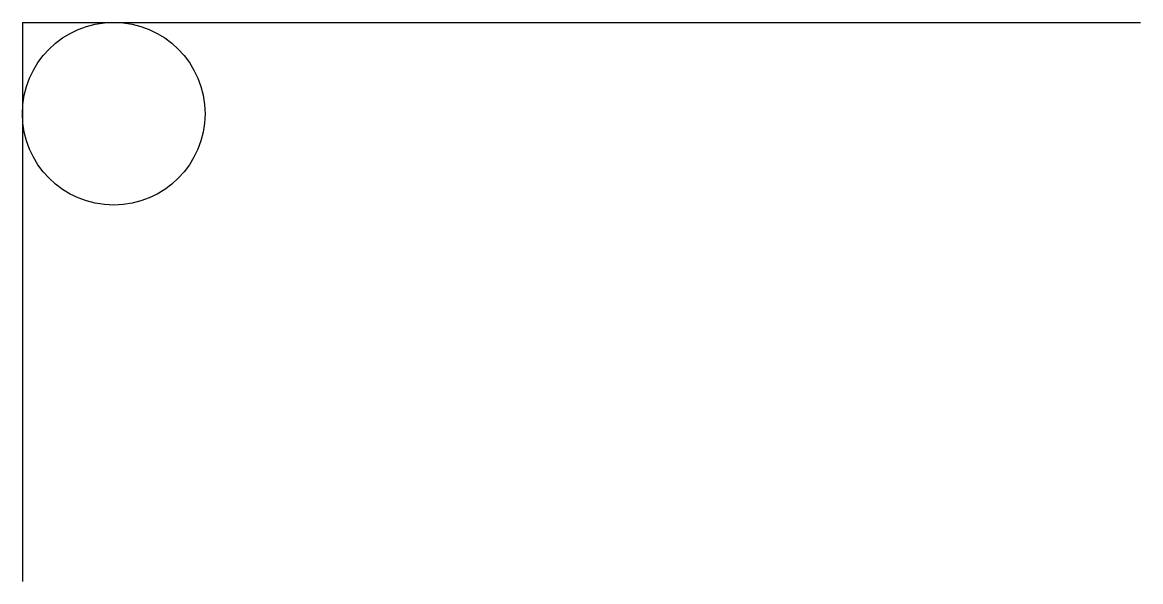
# Model space of a CAD drawing. Units: millimetres at full size, sheet at 1:100. Extents: x -15551 to 8939, y -9612 to 2633.
import ezdxf

# ---------------------------------------------------------------- set-up
doc = ezdxf.new("R2010")
doc.units = ezdxf.units.MM
doc.header["$LTSCALE"] = 100
doc.layers.add('0-0', color=7, linetype='Continuous')

msp = doc.modelspace()

# ---------------------------------------------------------------- linework, layer by layer
at = {"layer": '0-0'}
for q in [(8938.8, 2632.7), (-15551, -9612.2)]:
    msp.add_line((-15551, 2632.7), q, dxfattribs=at)
msp.add_circle((-13551, 632.7), 2000, dxfattribs=at)

doc.saveas('drawing.dxf')
